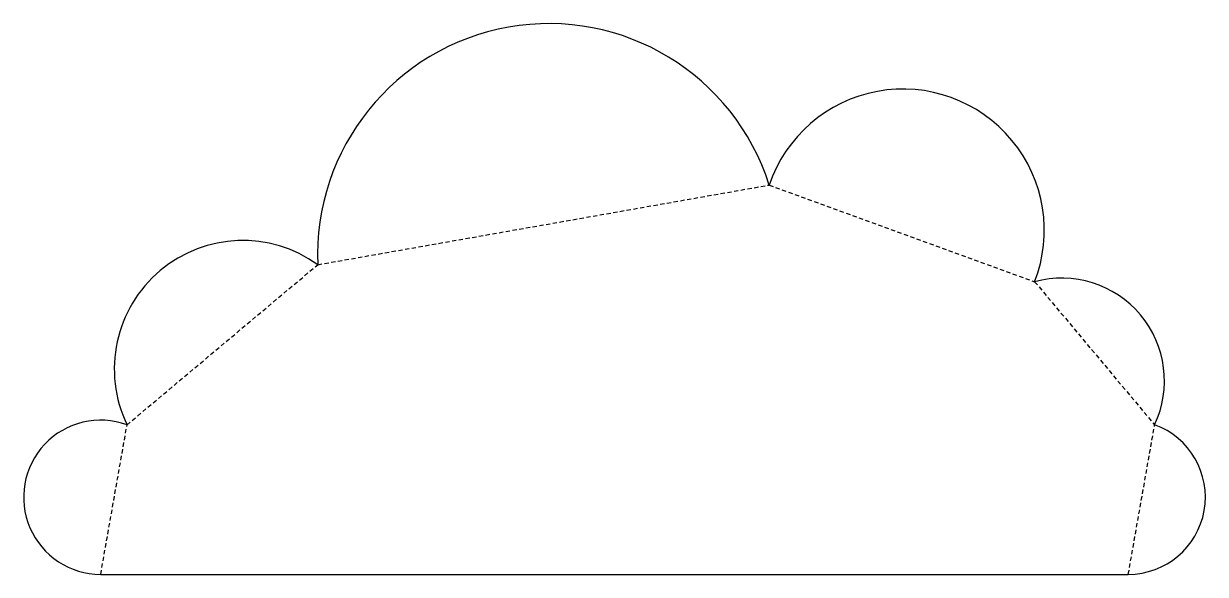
# Model space of a CAD drawing. Header units: millimetres. Extents: x 2 to 48, y 40 to 61.4.
import ezdxf

# ---------------------------------------------------------------- set-up
doc = ezdxf.new("R2010")
doc.units = ezdxf.units.MM
doc.linetypes.add('DASHED', pattern=[0.2067, 0.1654, -0.0413])

msp = doc.modelspace()

# ---------------------------------------------------------------- linework, layer by layer
at = {"color": 190, "linetype": 'DASHED', "lineweight": 25, "true_color": 0x8018ff}
for p, q in [((13.45, 52.049), (31.021, 55.147)), ((31.021, 55.147), (41.355, 51.386)), ((6.026, 45.819), (13.45, 52.049)), ((41.355, 51.386), (46.026, 45.819)), ((5, 40), (6.026, 45.819)), ((45, 40), (46.026, 45.819))]:
    msp.add_line(p, q, dxfattribs=at)
msp.add_lwpolyline([(5, 40), (45, 40, 0.8391), (46.026, 45.819, 0.640422), (41.355, 51.386, 1.022777), (31.021, 55.147, 0.875599), (13.45, 52.049, 0.777438), (6.026, 45.819, 1.191754)], format="xyb", close=True)

doc.saveas('drawing.dxf')
